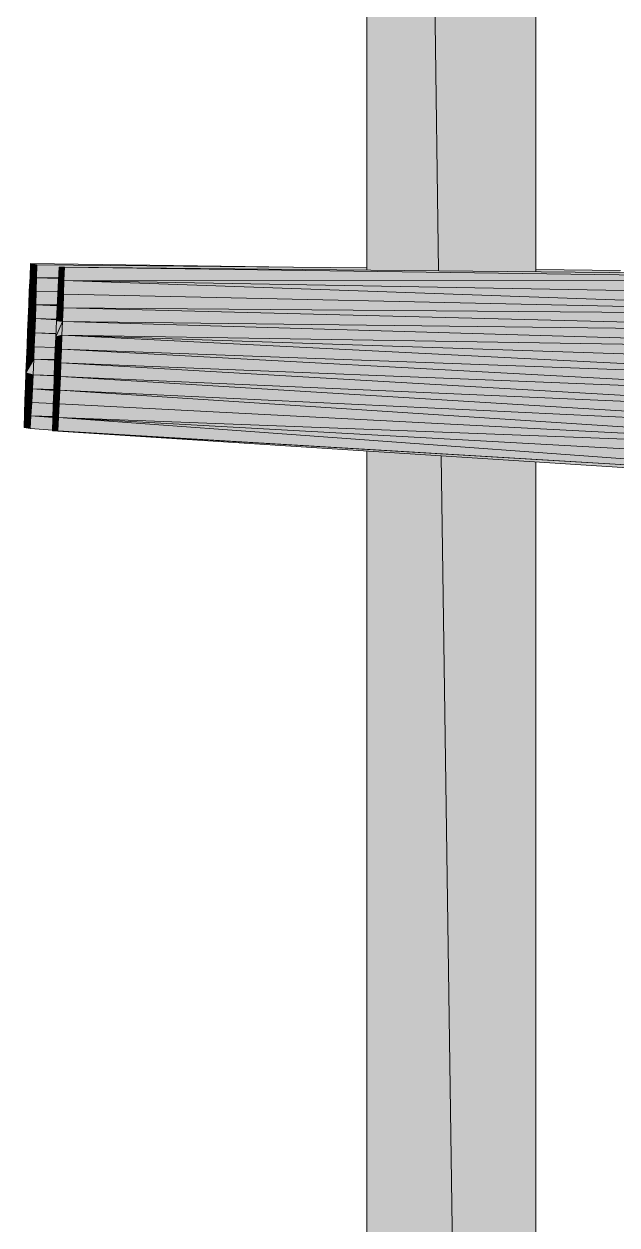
# Model space of a CAD drawing. Header units: millimetres. Extents: x 365175 to 2667127, y -330297 to -162108.
# Drawn here: x 1874050 to 1874090.8, y -319062.2 to -318979.7 of the extents above; entities that cross this region are included whole.
import ezdxf

# ---------------------------------------------------------------- set-up
doc = ezdxf.new("R2010")
doc.units = ezdxf.units.MM
doc.header["$MEASUREMENT"] = 0

# ---------------------------------------------------------------- blocks, each defined once
blk = doc.blocks.new('Élément de coupe_161_6', base_point=(1445436.05, -319510.981))
at = {"linetype": 'Continuous', "lineweight": 0, "true_color": 0x000000}
for points in [[(1874085.206, -318649.869), (1874073.59, -318649.869), (1874078.525, -318996.655), (1874085.206, -318996.72)], [(1874073.59, -318649.869), (1874073.59, -318996.606), (1874078.525, -318996.655)], [(1874050.479, -318996.166), (1874050.439, -318997.097), (1874050.886, -318997.132)], [(1874050.479, -318996.166), (1874050.439, -318997.097), (1874050.886, -318997.132)], [(1874050.479, -318996.166), (1874050.886, -318997.132), (1874050.903, -318996.241)], [(1874050.479, -318996.166), (1874050.886, -318997.132), (1874050.903, -318996.241)], [(1874050.479, -318996.166), (1874050.903, -318996.241), (1874068.498, -318996.414)], [(1874050.903, -318996.241), (1874062.711, -318996.357), (1874060.29, -318996.301), (1874050.479, -318996.166)], [(1874050.903, -318996.241), (1874050.886, -318997.132), (1874052.4, -318997.124), (1874052.442, -318996.403), (1874052.808, -318996.403), (1874073.59, -318996.606), (1874073.59, -318996.464)], [(1874050.886, -318997.132), (1874052.4, -318997.124), (1874052.442, -318996.403), (1874052.808, -318996.403), (1874068.263, -318996.554), (1874068.211, -318996.411), (1874050.903, -318996.241)], [(1874052.774, -318997.335), (1874052.808, -318996.403), (1874052.39, -318997.291)], [(1874052.774, -318997.335), (1874052.808, -318996.403), (1874052.39, -318997.291)], [(1874052.442, -318996.403), (1874052.39, -318997.291), (1874052.808, -318996.403)], [(1874052.442, -318996.403), (1874052.39, -318997.291), (1874052.808, -318996.403)], [(1874052.774, -318997.335), (1874122.523, -318997.373), (1874052.808, -318996.403)], [(1874052.808, -318996.403), (1874122.523, -318997.373), (1874111.22, -318996.975)], [(1874085.206, -318996.578), (1874085.206, -318996.72), (1874091.014, -318996.777), (1874091.014, -318996.635)], [(1874050.439, -318997.097), (1874050.392, -318998.032), (1874050.863, -318998.05)], [(1874050.439, -318997.097), (1874050.392, -318998.032), (1874050.863, -318998.05)], [(1874050.439, -318997.097), (1874050.863, -318998.05), (1874050.886, -318997.132)], [(1874050.439, -318997.097), (1874050.863, -318998.05), (1874050.886, -318997.132)], [(1874050.886, -318997.132), (1874050.863, -318998.05), (1874052.35, -318998.077), (1874052.39, -318997.291), (1874052.397, -318997.184)], [(1874050.886, -318997.132), (1874050.863, -318998.05), (1874052.35, -318998.077), (1874052.39, -318997.291), (1874052.397, -318997.184)], [(1874050.886, -318997.132), (1874052.398, -318997.153), (1874052.4, -318997.124)], [(1874050.886, -318997.132), (1874052.398, -318997.153), (1874052.4, -318997.124)], [(1874050.886, -318997.132), (1874052.397, -318997.184), (1874052.398, -318997.153)], [(1874050.886, -318997.132), (1874052.397, -318997.184), (1874052.398, -318997.153)], [(1874052.344, -318998.206), (1874052.774, -318997.335), (1874052.39, -318997.291)], [(1874052.344, -318998.206), (1874052.774, -318997.335), (1874052.39, -318997.291)], [(1874052.745, -318998.271), (1874052.774, -318997.335), (1874052.344, -318998.206)], [(1874052.745, -318998.271), (1874052.774, -318997.335), (1874052.344, -318998.206)], [(1874052.745, -318998.271), (1874122.726, -318999.779), (1874052.774, -318997.335)], [(1874052.774, -318997.335), (1874122.639, -318998.575), (1874122.523, -318997.373)], [(1874052.774, -318997.335), (1874122.726, -318999.779), (1874122.639, -318998.575)], [(1874050.392, -318998.032), (1874050.352, -318998.969), (1874050.839, -318998.989)], [(1874050.392, -318998.032), (1874050.352, -318998.969), (1874050.839, -318998.989)], [(1874050.392, -318998.032), (1874050.839, -318998.989), (1874050.863, -318998.05)], [(1874050.392, -318998.032), (1874050.839, -318998.989), (1874050.863, -318998.05)], [(1874050.839, -318998.989), (1874052.305, -318998.992), (1874052.344, -318998.206), (1874052.35, -318998.077), (1874050.863, -318998.05)], [(1874050.839, -318998.989), (1874052.305, -318998.992), (1874052.344, -318998.206), (1874052.35, -318998.077), (1874050.863, -318998.05)], [(1874052.297, -318999.143), (1874052.745, -318998.271), (1874052.344, -318998.206)], [(1874052.297, -318999.143), (1874052.745, -318998.271), (1874052.344, -318998.206)], [(1874052.71, -318999.209), (1874052.745, -318998.271), (1874052.297, -318999.143)], [(1874052.71, -318999.209), (1874052.745, -318998.271), (1874052.297, -318999.143)], [(1874052.71, -318999.209), (1874122.726, -318999.779), (1874052.745, -318998.271)], [(1874050.352, -318998.969), (1874050.311, -318999.909), (1874050.805, -318999.944)], [(1874050.352, -318998.969), (1874050.311, -318999.909), (1874050.805, -318999.944)], [(1874050.352, -318998.969), (1874050.805, -318999.944), (1874050.839, -318998.989)], [(1874050.352, -318998.969), (1874050.805, -318999.944), (1874050.839, -318998.989)], [(1874050.805, -318999.944), (1874052.256, -318999.984), (1874052.297, -318999.143), (1874052.302, -318999.053), (1874050.839, -318998.989)], [(1874050.805, -318999.944), (1874052.256, -318999.984), (1874052.297, -318999.143), (1874052.302, -318999.053), (1874050.839, -318998.989)], [(1874050.839, -318998.989), (1874052.302, -318999.053), (1874052.303, -318999.022)], [(1874050.839, -318998.989), (1874052.303, -318999.022), (1874052.305, -318998.992)], [(1874050.839, -318998.989), (1874052.302, -318999.053), (1874052.303, -318999.022)], [(1874050.839, -318998.989), (1874052.303, -318999.022), (1874052.305, -318998.992)], [(1874052.251, -319000.097), (1874052.71, -318999.209), (1874052.297, -318999.143)], [(1874052.251, -319000.097), (1874052.71, -318999.209), (1874052.297, -318999.143)], [(1874052.675, -319000.149), (1874052.71, -318999.209), (1874052.251, -319000.097)], [(1874052.675, -319000.149), (1874052.71, -318999.209), (1874052.251, -319000.097)], [(1874052.675, -319000.149), (1874122.778, -319000.986), (1874052.71, -318999.209)], [(1874052.71, -318999.209), (1874122.778, -319000.986), (1874122.726, -318999.779)], [(1874050.27, -319000.85), (1874050.776, -319000.91), (1874050.311, -318999.909)], [(1874050.27, -319000.85), (1874050.776, -319000.91), (1874050.311, -318999.909)], [(1874050.311, -318999.909), (1874050.776, -319000.91), (1874050.805, -318999.944)], [(1874050.311, -318999.909), (1874050.776, -319000.91), (1874050.805, -318999.944)], [(1874050.776, -319000.91), (1874052.214, -319000.956), (1874052.251, -319000.097), (1874052.255, -319000.015), (1874050.805, -318999.944)], [(1874050.776, -319000.91), (1874052.214, -319000.956), (1874052.251, -319000.097), (1874052.255, -319000.015), (1874050.805, -318999.944)], [(1874050.805, -318999.944), (1874052.255, -319000.015), (1874052.256, -318999.984)], [(1874050.805, -318999.944), (1874052.255, -319000.015), (1874052.256, -318999.984)], [(1874052.204, -319001.184), (1874052.675, -319000.149), (1874052.251, -319000.097)], [(1874052.204, -319001.184), (1874052.675, -319000.149), (1874052.251, -319000.097)], [(1874050.27, -319000.85), (1874050.235, -319001.792), (1874050.776, -319000.91)], [(1874050.27, -319000.85), (1874050.235, -319001.792), (1874050.776, -319000.91)], [(1874050.776, -319000.91), (1874050.235, -319001.792), (1874050.735, -319001.881)], [(1874050.776, -319000.91), (1874050.235, -319001.792), (1874050.735, -319001.881)], [(1874050.735, -319001.881), (1874052.174, -319001.934), (1874052.204, -319001.184), (1874052.213, -319000.987), (1874050.776, -319000.91)], [(1874050.735, -319001.881), (1874052.174, -319001.934), (1874052.204, -319001.184), (1874052.213, -319000.987), (1874050.776, -319000.91)], [(1874050.776, -319000.91), (1874052.213, -319000.987), (1874052.214, -319000.956)], [(1874050.776, -319000.91), (1874052.213, -319000.987), (1874052.214, -319000.956)], [(1874052.634, -319001.09), (1874052.675, -319000.149), (1874052.204, -319001.184)], [(1874052.634, -319001.09), (1874052.675, -319000.149), (1874052.204, -319001.184)], [(1874052.675, -319000.149), (1874052.634, -319001.09), (1874122.807, -319002.193)], [(1874052.675, -319000.149), (1874122.807, -319002.193), (1874122.778, -319000.986)], [(1874052.17, -319002.032), (1874052.599, -319002.032), (1874052.204, -319001.184)], [(1874052.17, -319002.032), (1874052.599, -319002.032), (1874052.204, -319001.184)], [(1874052.599, -319002.032), (1874052.634, -319001.09), (1874052.204, -319001.184)], [(1874052.599, -319002.032), (1874052.634, -319001.09), (1874052.204, -319001.184)], [(1874052.599, -319002.032), (1874122.772, -319004.609), (1874052.634, -319001.09)], [(1874122.801, -319003.401), (1874052.634, -319001.09), (1874122.772, -319004.609)], [(1874122.801, -319003.401), (1874122.807, -319002.193), (1874052.634, -319001.09)], [(1874050.235, -319001.792), (1874050.195, -319002.733), (1874050.7, -319002.728)], [(1874050.235, -319001.792), (1874050.195, -319002.733), (1874050.7, -319002.728)], [(1874050.235, -319001.792), (1874050.7, -319002.728), (1874050.735, -319001.881)], [(1874050.235, -319001.792), (1874050.7, -319002.728), (1874050.735, -319001.881)], [(1874050.735, -319001.881), (1874050.7, -319002.728), (1874052.139, -319002.76), (1874052.17, -319002.032), (1874052.174, -319001.934)], [(1874050.735, -319001.881), (1874050.7, -319002.728), (1874052.139, -319002.76), (1874052.17, -319002.032), (1874052.174, -319001.934)], [(1874052.559, -319002.973), (1874052.599, -319002.032), (1874052.129, -319003.002)], [(1874052.559, -319002.973), (1874052.599, -319002.032), (1874052.129, -319003.002)], [(1874052.129, -319003.002), (1874052.599, -319002.032), (1874052.17, -319002.032)], [(1874052.129, -319003.002), (1874052.599, -319002.032), (1874052.17, -319002.032)], [(1874052.559, -319002.973), (1874122.709, -319005.816), (1874052.599, -319002.032)], [(1874122.772, -319004.609), (1874052.599, -319002.032), (1874122.709, -319005.816)], [(1874050.16, -319003.675), (1874050.7, -319002.728), (1874050.195, -319002.733)], [(1874050.16, -319003.675), (1874050.7, -319002.728), (1874050.195, -319002.733)], [(1874050.16, -319003.675), (1874050.654, -319003.814), (1874050.7, -319002.728)], [(1874050.16, -319003.675), (1874050.654, -319003.814), (1874050.7, -319002.728)], [(1874050.654, -319003.814), (1874052.098, -319003.85), (1874052.129, -319003.002), (1874052.138, -319002.791), (1874050.7, -319002.728)], [(1874050.654, -319003.814), (1874052.098, -319003.85), (1874052.129, -319003.002), (1874052.138, -319002.791), (1874050.7, -319002.728)], [(1874052.139, -319002.76), (1874050.7, -319002.728), (1874052.138, -319002.791)], [(1874052.139, -319002.76), (1874050.7, -319002.728), (1874052.138, -319002.791)], [(1874052.094, -319003.967), (1874052.524, -319003.915), (1874052.129, -319003.002)], [(1874052.094, -319003.967), (1874052.524, -319003.915), (1874052.129, -319003.002)], [(1874052.524, -319003.915), (1874052.559, -319002.973), (1874052.129, -319003.002)], [(1874052.524, -319003.915), (1874052.559, -319002.973), (1874052.129, -319003.002)], [(1874052.524, -319003.915), (1874122.616, -319007.021), (1874052.559, -319002.973)], [(1874122.709, -319005.816), (1874052.559, -319002.973), (1874122.616, -319007.021)], [(1874050.16, -319003.675), (1874050.125, -319004.615), (1874050.654, -319003.814)], [(1874050.16, -319003.675), (1874050.125, -319004.615), (1874050.654, -319003.814)], [(1874050.125, -319004.615), (1874050.601, -319004.766), (1874050.654, -319003.814)], [(1874050.125, -319004.615), (1874050.601, -319004.766), (1874050.654, -319003.814)], [(1874050.601, -319004.766), (1874052.068, -319004.81), (1874052.094, -319003.967), (1874052.097, -319003.881), (1874050.654, -319003.814)], [(1874050.601, -319004.766), (1874052.068, -319004.81), (1874052.094, -319003.967), (1874052.097, -319003.881), (1874050.654, -319003.814)], [(1874052.098, -319003.85), (1874050.654, -319003.814), (1874052.097, -319003.881)], [(1874052.098, -319003.85), (1874050.654, -319003.814), (1874052.097, -319003.881)], [(1874052.065, -319004.921), (1874052.483, -319004.854), (1874052.094, -319003.967)], [(1874052.065, -319004.921), (1874052.483, -319004.854), (1874052.094, -319003.967)], [(1874052.483, -319004.854), (1874052.524, -319003.915), (1874052.094, -319003.967)], [(1874052.483, -319004.854), (1874052.524, -319003.915), (1874052.094, -319003.967)], [(1874052.483, -319004.854), (1874122.488, -319008.223), (1874052.524, -319003.915)], [(1874122.488, -319008.223), (1874122.616, -319007.021), (1874052.524, -319003.915)], [(1874050.09, -319005.554), (1874050.601, -319004.766), (1874050.125, -319004.615)], [(1874050.09, -319005.554), (1874050.601, -319004.766), (1874050.125, -319004.615)], [(1874050.601, -319004.766), (1874050.09, -319005.554), (1874050.555, -319005.701)], [(1874050.601, -319004.766), (1874050.09, -319005.554), (1874050.555, -319005.701)], [(1874050.555, -319005.701), (1874052.038, -319005.783), (1874052.065, -319004.921), (1874052.066, -319004.871), (1874050.601, -319004.766)], [(1874050.555, -319005.701), (1874052.038, -319005.783), (1874052.065, -319004.921), (1874052.066, -319004.871), (1874050.601, -319004.766)], [(1874050.601, -319004.766), (1874052.066, -319004.871), (1874052.067, -319004.841)], [(1874050.601, -319004.766), (1874052.067, -319004.841), (1874052.068, -319004.81)], [(1874050.601, -319004.766), (1874052.066, -319004.871), (1874052.067, -319004.841)], [(1874050.601, -319004.766), (1874052.067, -319004.841), (1874052.068, -319004.81)], [(1874052.036, -319005.857), (1874052.442, -319005.793), (1874052.065, -319004.921)], [(1874052.036, -319005.857), (1874052.442, -319005.793), (1874052.065, -319004.921)], [(1874052.442, -319005.793), (1874052.483, -319004.854), (1874052.065, -319004.921)], [(1874052.442, -319005.793), (1874052.483, -319004.854), (1874052.065, -319004.921)], [(1874052.442, -319005.793), (1874122.337, -319009.423), (1874052.483, -319004.854)], [(1874122.337, -319009.423), (1874122.488, -319008.223), (1874052.483, -319004.854)], [(1874050.055, -319006.491), (1874050.555, -319005.701), (1874050.09, -319005.554)], [(1874050.055, -319006.491), (1874050.555, -319005.701), (1874050.09, -319005.554)], [(1874050.055, -319006.491), (1874050.503, -319006.614), (1874050.555, -319005.701)], [(1874050.055, -319006.491), (1874050.503, -319006.614), (1874050.555, -319005.701)], [(1874050.555, -319005.701), (1874050.503, -319006.614), (1874052.015, -319006.674), (1874052.036, -319005.857), (1874052.038, -319005.783)], [(1874050.555, -319005.701), (1874050.503, -319006.614), (1874052.015, -319006.674), (1874052.036, -319005.857), (1874052.038, -319005.783)], [(1874052.013, -319006.773), (1874052.396, -319006.728), (1874052.036, -319005.857)], [(1874052.013, -319006.773), (1874052.396, -319006.728), (1874052.036, -319005.857)], [(1874052.396, -319006.728), (1874052.442, -319005.793), (1874052.036, -319005.857)], [(1874052.396, -319006.728), (1874052.442, -319005.793), (1874052.036, -319005.857)], [(1874052.396, -319006.728), (1874122.337, -319009.423), (1874052.442, -319005.793)], [(1874050.055, -319006.491), (1874050.026, -319007.424), (1874050.503, -319006.614)], [(1874050.055, -319006.491), (1874050.026, -319007.424), (1874050.503, -319006.614)], [(1874050.026, -319007.424), (1874050.45, -319007.499), (1874050.503, -319006.614)], [(1874050.026, -319007.424), (1874050.45, -319007.499), (1874050.503, -319006.614)], [(1874050.503, -319006.614), (1874050.45, -319007.499), (1874051.997, -319007.598), (1874052.013, -319006.773), (1874052.014, -319006.733)], [(1874050.503, -319006.614), (1874050.45, -319007.499), (1874051.997, -319007.598), (1874052.013, -319006.773), (1874052.014, -319006.733)], [(1874050.503, -319006.614), (1874052.014, -319006.733), (1874052.014, -319006.704)], [(1874050.503, -319006.614), (1874052.014, -319006.704), (1874052.015, -319006.674)], [(1874050.503, -319006.614), (1874052.014, -319006.733), (1874052.014, -319006.704)], [(1874050.503, -319006.614), (1874052.014, -319006.704), (1874052.015, -319006.674)], [(1874052.355, -319007.661), (1874052.396, -319006.728), (1874052.013, -319006.773)], [(1874052.355, -319007.661), (1874052.396, -319006.728), (1874052.013, -319006.773)], [(1874052.355, -319007.661), (1874121.942, -319011.807), (1874052.396, -319006.728)], [(1874121.942, -319011.807), (1874122.157, -319010.617), (1874052.396, -319006.728)], [(1874122.157, -319010.617), (1874122.337, -319009.423), (1874052.396, -319006.728)], [(1874051.995, -319007.661), (1874052.355, -319007.661), (1874052.013, -319006.773)], [(1874051.995, -319007.661), (1874052.355, -319007.661), (1874052.013, -319006.773)], [(1874051.995, -319007.661), (1874121.942, -319011.807), (1874052.355, -319007.661)], [(1874051.995, -319007.661), (1874121.942, -319011.807), (1874052.355, -319007.661)], [(1874110.645, -319011.409), (1874121.942, -319011.807), (1874051.995, -319007.661)], [(1874110.645, -319011.409), (1874121.942, -319011.807), (1874051.995, -319007.661)], [(1874078.706, -319009.368), (1874073.59, -319009.041), (1874073.59, -319466.035), (1874085.206, -319466.035)], [(1874085.206, -319009.783), (1874078.706, -319009.368), (1874085.206, -319466.035)], [(1874073.59, -319061.463), (1874079.451, -319061.663), (1874079.021, -319031.481), (1874073.59, -319031.867)], [(1874079.021, -319031.481), (1874079.451, -319061.663), (1874085.206, -319061.861), (1874085.206, -319031.042)]]:
    blk.add_hatch(color=18, dxfattribs=at).paths.add_polyline_path(points)
at = {"color": 7, "linetype": 'Continuous', "lineweight": 20}
for p, q in [((1874073.59, -318649.869), (1874078.525, -318996.655)), ((1874073.59, -318996.606), (1874073.59, -318649.869)), ((1874085.206, -318649.869), (1874085.206, -318996.72)), ((1874050.479, -318996.166), (1874050.439, -318997.097)), ((1874050.479, -318996.166), (1874050.886, -318997.132)), ((1874050.903, -318996.241), (1874050.479, -318996.166)), ((1874068.499, -318996.414), (1874050.479, -318996.166)), ((1874050.903, -318996.241), (1874050.886, -318997.132)), ((1874073.59, -318996.464), (1874050.903, -318996.241)), ((1874052.442, -318996.403), (1874052.39, -318997.291)), ((1874052.808, -318996.403), (1874052.39, -318997.291)), ((1874052.808, -318996.403), (1874052.442, -318996.403)), ((1874052.808, -318996.403), (1874052.774, -318997.335)), ((1874111.22, -318996.975), (1874052.808, -318996.403)), ((1874122.523, -318997.373), (1874052.808, -318996.403)), ((1874091.014, -318996.635), (1874085.206, -318996.578)), ((1874050.439, -318997.097), (1874050.392, -318998.032)), ((1874050.439, -318997.097), (1874050.863, -318998.05)), ((1874050.886, -318997.132), (1874050.439, -318997.097)), ((1874050.886, -318997.132), (1874050.863, -318998.05)), ((1874050.886, -318997.132), (1874052.4, -318997.124)), ((1874052.397, -318997.184), (1874050.886, -318997.132)), ((1874052.398, -318997.153), (1874050.886, -318997.132)), ((1874052.39, -318997.291), (1874052.344, -318998.206)), ((1874052.774, -318997.335), (1874052.344, -318998.206)), ((1874052.39, -318997.291), (1874052.774, -318997.335)), ((1874052.774, -318997.335), (1874052.745, -318998.271)), ((1874052.774, -318997.335), (1874122.523, -318997.373)), ((1874122.639, -318998.575), (1874052.774, -318997.335)), ((1874122.726, -318999.779), (1874052.774, -318997.335)), ((1874050.392, -318998.032), (1874050.352, -318998.969)), ((1874050.392, -318998.032), (1874050.839, -318998.989)), ((1874050.863, -318998.05), (1874050.392, -318998.032)), ((1874050.863, -318998.05), (1874050.839, -318998.989)), ((1874052.35, -318998.077), (1874050.863, -318998.05)), ((1874052.344, -318998.206), (1874052.297, -318999.143)), ((1874052.745, -318998.271), (1874052.297, -318999.143)), ((1874052.344, -318998.206), (1874052.745, -318998.271)), ((1874052.745, -318998.271), (1874052.71, -318999.209)), ((1874122.726, -318999.779), (1874052.745, -318998.271)), ((1874050.352, -318998.969), (1874050.311, -318999.909)), ((1874050.352, -318998.969), (1874050.805, -318999.944)), ((1874050.839, -318998.989), (1874050.352, -318998.969)), ((1874050.839, -318998.989), (1874050.805, -318999.944)), ((1874052.302, -318999.053), (1874050.839, -318998.989)), ((1874050.839, -318998.989), (1874052.305, -318998.992)), ((1874052.303, -318999.022), (1874050.839, -318998.989)), ((1874052.297, -318999.143), (1874052.251, -319000.097)), ((1874052.71, -318999.209), (1874052.251, -319000.097)), ((1874052.297, -318999.143), (1874052.71, -318999.209)), ((1874052.71, -318999.209), (1874052.675, -319000.149)), ((1874122.778, -319000.986), (1874052.71, -318999.209)), ((1874052.71, -318999.209), (1874122.726, -318999.779)), ((1874050.311, -318999.909), (1874050.27, -319000.85)), ((1874050.311, -318999.909), (1874050.776, -319000.91)), ((1874050.805, -318999.944), (1874050.311, -318999.909)), ((1874050.805, -318999.944), (1874050.776, -319000.91)), ((1874052.255, -319000.015), (1874050.805, -318999.944)), ((1874050.805, -318999.944), (1874052.256, -318999.984)), ((1874052.251, -319000.097), (1874052.204, -319001.184)), ((1874052.251, -319000.097), (1874052.675, -319000.149)), ((1874050.27, -319000.85), (1874050.235, -319001.792)), ((1874050.776, -319000.91), (1874050.235, -319001.792)), ((1874050.27, -319000.85), (1874050.776, -319000.91)), ((1874050.776, -319000.91), (1874050.735, -319001.881)), ((1874052.213, -319000.987), (1874050.776, -319000.91)), ((1874052.214, -319000.956), (1874050.776, -319000.91)), ((1874052.675, -319000.149), (1874052.204, -319001.184)), ((1874052.675, -319000.149), (1874052.634, -319001.09)), ((1874122.807, -319002.193), (1874052.675, -319000.149)), ((1874052.675, -319000.149), (1874122.778, -319000.986)), ((1874052.204, -319001.184), (1874052.17, -319002.032)), ((1874052.204, -319001.184), (1874052.634, -319001.09)), ((1874052.204, -319001.184), (1874052.599, -319002.032)), ((1874052.634, -319001.09), (1874052.599, -319002.032)), ((1874122.772, -319004.609), (1874052.634, -319001.09)), ((1874122.801, -319003.401), (1874052.634, -319001.09)), ((1874052.634, -319001.09), (1874122.807, -319002.193)), ((1874050.235, -319001.792), (1874050.195, -319002.733)), ((1874050.235, -319001.792), (1874050.7, -319002.728)), ((1874050.735, -319001.881), (1874050.235, -319001.792)), ((1874050.735, -319001.881), (1874050.7, -319002.728)), ((1874052.174, -319001.934), (1874050.735, -319001.881)), ((1874052.17, -319002.032), (1874052.129, -319003.002)), ((1874052.599, -319002.032), (1874052.129, -319003.002)), ((1874052.17, -319002.032), (1874052.599, -319002.032)), ((1874052.599, -319002.032), (1874052.559, -319002.973)), ((1874122.709, -319005.816), (1874052.599, -319002.032)), ((1874122.772, -319004.609), (1874052.599, -319002.032)), ((1874050.7, -319002.728), (1874050.16, -319003.675)), ((1874050.195, -319002.733), (1874050.16, -319003.675)), ((1874050.7, -319002.728), (1874050.195, -319002.733)), ((1874050.7, -319002.728), (1874050.654, -319003.814)), ((1874052.138, -319002.791), (1874050.7, -319002.728)), ((1874050.7, -319002.728), (1874052.139, -319002.76)), ((1874052.129, -319003.002), (1874052.094, -319003.967)), ((1874052.129, -319003.002), (1874052.559, -319002.973)), ((1874052.129, -319003.002), (1874052.524, -319003.915)), ((1874052.559, -319002.973), (1874052.524, -319003.915)), ((1874122.616, -319007.021), (1874052.559, -319002.973)), ((1874052.559, -319002.973), (1874122.709, -319005.816)), ((1874050.16, -319003.675), (1874050.125, -319004.615)), ((1874050.654, -319003.814), (1874050.125, -319004.615)), ((1874050.16, -319003.675), (1874050.654, -319003.814)), ((1874050.654, -319003.814), (1874050.601, -319004.766)), ((1874052.097, -319003.881), (1874050.654, -319003.814)), ((1874050.654, -319003.814), (1874052.098, -319003.85)), ((1874052.094, -319003.967), (1874052.065, -319004.921)), ((1874052.524, -319003.915), (1874052.094, -319003.967)), ((1874052.094, -319003.967), (1874052.483, -319004.854)), ((1874052.524, -319003.915), (1874052.483, -319004.854)), ((1874122.488, -319008.223), (1874052.524, -319003.915)), ((1874052.524, -319003.915), (1874122.616, -319007.021)), ((1874050.125, -319004.615), (1874050.09, -319005.554)), ((1874050.601, -319004.766), (1874050.09, -319005.554)), ((1874050.125, -319004.615), (1874050.601, -319004.766)), ((1874050.601, -319004.766), (1874050.555, -319005.701)), ((1874050.601, -319004.766), (1874052.066, -319004.871)), ((1874050.601, -319004.766), (1874052.067, -319004.841)), ((1874050.601, -319004.766), (1874052.068, -319004.81)), ((1874052.065, -319004.921), (1874052.036, -319005.857)), ((1874052.483, -319004.854), (1874052.065, -319004.921)), ((1874052.065, -319004.921), (1874052.442, -319005.793)), ((1874052.483, -319004.854), (1874052.442, -319005.793)), ((1874122.337, -319009.423), (1874052.483, -319004.854)), ((1874052.483, -319004.854), (1874122.488, -319008.223)), ((1874050.09, -319005.554), (1874050.055, -319006.491)), ((1874050.555, -319005.701), (1874050.055, -319006.491)), ((1874050.09, -319005.554), (1874050.555, -319005.701)), ((1874050.555, -319005.701), (1874050.503, -319006.614)), ((1874050.555, -319005.701), (1874052.038, -319005.783)), ((1874052.036, -319005.857), (1874052.013, -319006.773)), ((1874052.442, -319005.793), (1874052.036, -319005.857)), ((1874052.036, -319005.857), (1874052.396, -319006.728)), ((1874052.442, -319005.793), (1874052.396, -319006.728)), ((1874052.442, -319005.793), (1874122.337, -319009.423)), ((1874050.055, -319006.491), (1874050.026, -319007.424)), ((1874050.503, -319006.614), (1874050.026, -319007.424)), ((1874050.055, -319006.491), (1874050.503, -319006.614)), ((1874050.503, -319006.614), (1874050.45, -319007.499)), ((1874050.503, -319006.614), (1874052.014, -319006.733)), ((1874050.503, -319006.614), (1874052.014, -319006.704)), ((1874050.503, -319006.614), (1874052.015, -319006.674)), ((1874052.396, -319006.728), (1874052.013, -319006.773)), ((1874052.396, -319006.728), (1874052.355, -319007.661)), ((1874121.942, -319011.807), (1874052.396, -319006.728)), ((1874052.396, -319006.728), (1874122.337, -319009.423)), ((1874052.396, -319006.728), (1874122.157, -319010.617)), ((1874050.026, -319007.424), (1874050.45, -319007.499)), ((1874050.45, -319007.499), (1874051.997, -319007.598)), ((1874052.013, -319006.773), (1874051.995, -319007.661)), ((1874052.013, -319006.773), (1874052.355, -319007.661)), ((1874052.355, -319007.661), (1874051.995, -319007.661)), ((1874051.995, -319007.661), (1874121.942, -319011.807)), ((1874051.995, -319007.661), (1874110.645, -319011.409)), ((1874052.355, -319007.661), (1874121.942, -319011.807)), ((1874073.59, -319466.035), (1874073.59, -319009.041)), ((1874078.706, -319009.368), (1874085.206, -319466.035)), ((1874085.206, -319009.783), (1874085.206, -319466.035))]:
    blk.add_line(p, q, dxfattribs=at)

msp = doc.modelspace()

# ---------------------------------------------------------------- block references
at = {"lineweight": 0}
msp.add_blockref('Élément de coupe_161_6', (1445436.05, -319510.981), dxfattribs=at)

doc.saveas('drawing.dxf')
